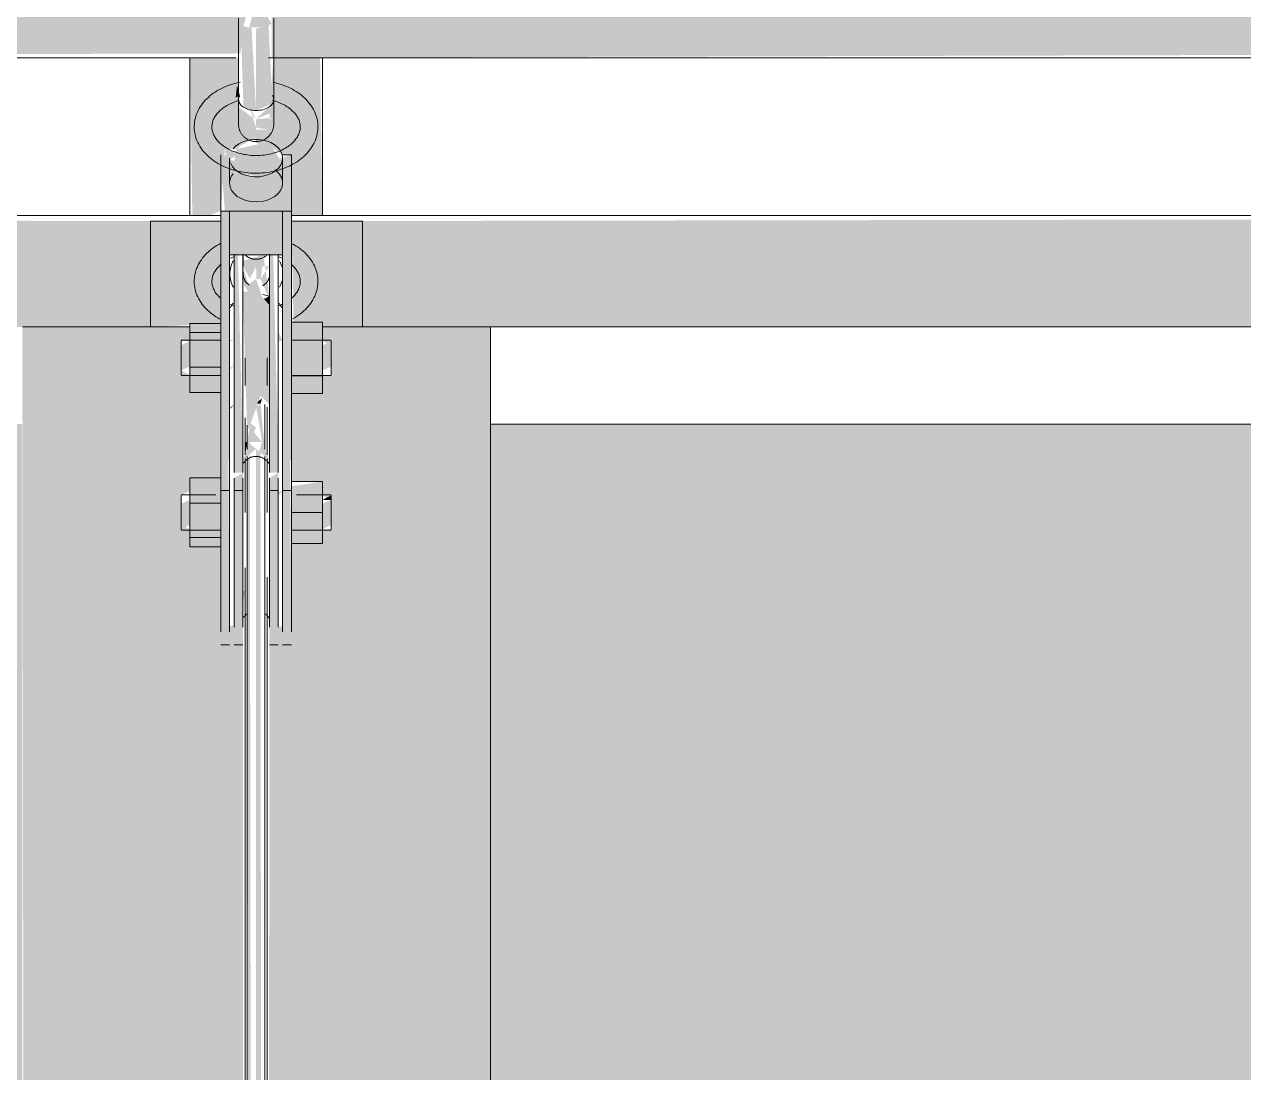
# Model space of a CAD drawing. Header units: inches. Extents: x 21380 to 98133, y -290 to 853.
# Drawn here: x 36580.28 to 36597.53, y 270.82 to 285.66 of the extents above; entities that cross this region are included whole.
import ezdxf

# ---------------------------------------------------------------- set-up
doc = ezdxf.new("R2010")
doc.units = ezdxf.units.IN
doc.header["$MEASUREMENT"] = 0
doc.layers.add('M-HVAC-DUCT', color=70, linetype='Continuous', lineweight=9)
doc.layers.add('Q-SPCQ', color=91, linetype='Continuous', lineweight=9)

# ---------------------------------------------------------------- blocks, each defined once
blk = doc.blocks.new('Basketball_Backstop-Performance_Sports_Systems-3103-Ceiling_Hung - 27_-0_ to 27_-11 7_8_-706978-Building Section - East_West looking South')
at = {"layer": 'Q-SPCQ'}
h = blk.add_hatch(color=256, dxfattribs=at)
h.paths.add_polyline_path([(-24930.788, 286.937), (-24930.607, 286.702), (-24930.487, 286.937), (-24930.737, 286.937)], flags=0)
h.paths.add_polyline_path([(-24956.395, 286.937), (-24956.547, 286.937), (-24956.487, 286.73), (-24956.435, 286.847)], flags=0)
h.paths.add_polyline_path([(-24956.737, 286.937), (-24956.612, 286.711), (-24956.676, 286.937)], flags=0)
h.paths.add_polyline_path([(-24982.435, 286.937), (-24982.737, 286.867), (-24982.612, 286.696), (-24982.458, 286.906)], flags=0)
h.paths.add_polyline_path([(-24982.395, 286.937), (-24982.446, 286.906), (-24982.409, 286.906)], flags=0)
h.paths.add_polyline_path([(-24956.788, 285.644), (-24956.802, 286.485), (-24956.794, 286.937), (-24982.395, 286.906), (-24982.377, 285.187), (-24956.834, 285.247), (-24956.79, 285.645)], flags=0)
h.paths.add_polyline_path([(-24956.395, 285.674), (-24956.612, 286.042), (-24956.708, 285.613), (-24956.487, 285.62), (-24956.433, 285.645)], flags=0)
h.paths.add_polyline_path([(-24956.38, 285.187), (-24930.796, 285.259), (-24930.828, 286.937), (-24956.395, 286.937), (-24956.389, 285.187)], flags=0)
h.paths.add_polyline_path([(-24986.498, 285.187), (-24982.797, 285.247), (-24982.828, 286.937), (-24986.612, 286.937), (-24986.612, 285.187)], flags=0)
h.paths.add_polyline_path([(-24930.395, 286.937), (-24930.435, 286.937), (-24930.435, 286.849)], flags=0)
h.paths.add_polyline_path([(-24930.419, 285.187), (-24926.612, 285.247), (-24926.612, 286.937), (-24930.395, 286.937), (-24930.42, 285.191)], flags=0)
for points in [[(-24956.788, 285.644), (-24956.612, 286.233), (-24956.676, 286.768), (-24956.737, 286.937), (-24956.832, 286.042), (-24956.79, 285.658)], [(-24956.612, 284.439), (-24956.676, 285.605), (-24956.829, 285.644), (-24956.79, 284.486), (-24956.708, 284.452)], [(-24956.612, 284.439), (-24956.38, 284.537), (-24956.435, 285.644), (-24956.612, 285.6)], [(-24956.9, 284.623), (-24956.842, 284.649), (-24956.882, 284.796)], [(-24956.612, 283.147), (-24956.424, 283.183), (-24956.424, 283.536), (-24956.709, 283.51), (-24956.799, 283.536), (-24956.799, 283.183), (-24956.709, 283.156)], [(-24956.987, 280.229), (-24956.987, 283.015), (-24957.112, 283.015), (-24957.112, 280.229)], [(-24956.237, 282.396), (-24956.237, 283.015), (-24956.987, 283.015), (-24956.987, 282.396)], [(-24956.112, 280.229), (-24956.112, 283.015), (-24956.237, 283.015), (-24956.237, 280.229)], [(-24956.799, 279.612), (-24956.869, 282.396), (-24956.924, 282.396), (-24956.924, 279.612)], [(-24956.299, 279.612), (-24956.369, 282.396), (-24956.424, 282.396), (-24956.424, 279.612)], [(-24956.424, 281.687), (-24956.424, 281.808), (-24956.5, 281.773)], [(-24957.112, 281.295), (-24957.112, 281.425), (-24957.549, 281.425), (-24957.549, 281.295)], [(-24956.112, 281.19), (-24955.674, 281.19), (-24955.674, 281.443), (-24956.112, 281.443)], [(-24957.112, 280.807), (-24957.112, 281.295), (-24957.549, 281.295), (-24957.549, 280.807)], [(-24955.674, 280.685), (-24955.674, 281.19), (-24956.112, 281.19), (-24956.112, 280.685), (-24955.792, 280.685)], [(-24957.112, 280.45), (-24957.112, 280.807), (-24957.549, 280.807), (-24957.549, 280.45)], [(-24955.674, 280.432), (-24955.674, 280.685), (-24956.112, 280.685), (-24956.112, 280.432), (-24955.792, 280.432)], [(-24956.987, 279.493), (-24956.987, 280.229), (-24957.112, 280.229), (-24957.112, 279.493)], [(-24956.987, 280.208), (-24956.924, 280.276), (-24956.987, 280.229)], [(-24956.548, 280.288), (-24956.528, 280.366), (-24956.583, 280.32), (-24956.597, 280.288)], [(-24956.237, 279.493), (-24956.112, 279.493), (-24956.112, 280.229), (-24956.237, 280.229), (-24956.237, 279.828)], [(-24956.763, 279.579), (-24956.737, 279.749), (-24956.763, 279.749)], [(-24956.924, 279.314), (-24956.799, 279.314), (-24956.799, 279.612), (-24956.924, 279.612)], [(-24956.424, 279.314), (-24956.299, 279.314), (-24956.299, 279.612), (-24956.424, 279.612)], [(-24956.987, 277.141), (-24957.005, 279.493), (-24957.112, 279.493), (-24957.112, 277.141)], [(-24956.112, 277.141), (-24956.13, 279.493), (-24956.237, 279.493), (-24956.237, 277.141)], [(-24957.549, 278.881), (-24957.112, 278.881), (-24957.112, 279.238), (-24957.549, 279.238), (-24957.549, 279.055)], [(-24956.799, 277.126), (-24956.799, 279.314), (-24956.924, 279.235), (-24956.924, 277.126)], [(-24956.299, 277.126), (-24956.299, 279.314), (-24956.424, 279.235), (-24956.424, 277.126)], [(-24955.674, 278.75), (-24955.674, 279.187), (-24956.112, 279.121), (-24956.112, 278.75), (-24955.792, 278.75)], [(-24955.549, 278.927), (-24955.549, 278.991), (-24955.674, 278.927)], [(-24957.549, 278.393), (-24957.112, 278.393), (-24957.112, 278.881), (-24957.549, 278.881), (-24957.549, 278.662)], [(-24955.674, 278.312), (-24955.674, 278.75), (-24956.112, 278.75), (-24956.112, 278.312), (-24955.792, 278.312)], [(-24957.112, 278.262), (-24957.112, 278.393), (-24957.549, 278.393), (-24957.549, 278.262)]]:
    blk.add_hatch(color=256, dxfattribs=at).paths.add_polyline_path(points, flags=0)
h = blk.add_hatch(color=256, dxfattribs=at)
h.paths.add_polyline_path([(-24956.612, 284.32), (-24956.676, 284.448), (-24956.671, 284.376), (-24956.63, 284.337)], flags=0)
h.paths.add_polyline_path([(-24957.275, 282.955), (-24957.112, 283.015), (-24957.054, 283.895), (-24956.888, 283.895), (-24956.799, 283.961), (-24956.612, 284.052), (-24956.826, 284.153), (-24956.79, 284.285), (-24956.612, 284.2), (-24956.657, 284.337), (-24956.848, 284.48), (-24956.858, 285.187), (-24957.549, 285.187), (-24957.514, 282.955), (-24957.419, 282.955)], flags=0)
h = blk.add_hatch(color=256, dxfattribs=at)
h.paths.add_polyline_path([(-24956.382, 284.337), (-24956.612, 284.316), (-24956.612, 284.2), (-24956.41, 284.32)], flags=0)
h.paths.add_polyline_path([(-24955.944, 282.955), (-24955.674, 282.955), (-24955.706, 285.187), (-24956.368, 285.187), (-24956.434, 284.167), (-24956.612, 284.167), (-24956.612, 283.978), (-24956.376, 283.913), (-24956.237, 283.81), (-24956.112, 283.81), (-24956.112, 282.955), (-24955.949, 282.955)], flags=0)
h = blk.add_hatch(color=256, dxfattribs=at)
h.paths.add_polyline_path([(-24956.612, 284.052), (-24956.612, 284.2), (-24956.856, 284.316), (-24956.826, 284.153)], flags=0)
h.paths.add_polyline_path([(-24956.612, 284.32), (-24956.852, 284.439), (-24956.833, 284.403), (-24956.708, 284.356)], flags=0)
h = blk.add_hatch(color=256, dxfattribs=at)
h.paths.add_polyline_path([(-24956.434, 284.167), (-24956.41, 284.32), (-24956.612, 284.2)], flags=0)
h.paths.add_polyline_path([(-24956.612, 284.32), (-24956.381, 284.411), (-24956.435, 284.485), (-24956.515, 284.41)], flags=0)
h = blk.add_hatch(color=256, dxfattribs=at)
h.paths.add_polyline_path([(-24956.424, 283.536), (-24956.249, 283.697), (-24956.424, 283.996), (-24956.888, 283.895), (-24956.936, 283.633), (-24956.799, 283.536)], flags=0)
h.paths.add_polyline_path([(-24956.444, 283.721), (-24956.612, 283.766), (-24956.424, 283.761)], flags=0)
h = blk.add_hatch(color=256, dxfattribs=at)
h.paths.add_polyline_path([(-24956.444, 283.721), (-24956.391, 283.831), (-24956.612, 283.766)], flags=0)
h.paths.add_polyline_path([(-24957.022, 283.728), (-24956.833, 283.831), (-24957.054, 283.895)], flags=0)
h = blk.add_hatch(color=256, dxfattribs=at)
h.paths.add_polyline_path([(-24956.987, 283.015), (-24956.112, 283.015), (-24956.112, 283.81), (-24956.285, 283.759), (-24956.249, 283.697), (-24956.522, 283.536), (-24956.799, 283.536), (-24956.919, 283.728), (-24956.987, 283.747), (-24957.054, 283.81), (-24957.112, 283.81), (-24957.054, 283.015)], flags=0)
h.paths.add_polyline_path([(-24956.612, 283.147), (-24956.799, 283.213), (-24956.799, 283.536), (-24956.515, 283.51), (-24956.424, 283.51), (-24956.424, 283.183), (-24956.515, 283.156)], flags=0)
h = blk.add_hatch(color=256, dxfattribs=at)
h.paths.add_polyline_path([(-25004.607, 281.375), (-24958.107, 281.375), (-24958.107, 282.875), (-25004.607, 282.955), (-25004.607, 281.497)], flags=0)
h.paths.add_polyline_path([(-24951.405, 281.375), (-24908.607, 281.375), (-24908.607, 282.955), (-24955.107, 282.875), (-24955.107, 281.375), (-24953.294, 281.375)], flags=0)
h.paths.add_polyline_path([(-24956.424, 282.237), (-24956.55, 282.059), (-24956.522, 282.231), (-24956.509, 282.232)], flags=0)
h.paths.add_polyline_path([(-24956.424, 281.808), (-24956.509, 282.396), (-24956.799, 282.312), (-24956.794, 282.236), (-24956.612, 282.226), (-24956.607, 282.055), (-24956.548, 282.052), (-24956.444, 281.814)], flags=0)
h.paths.add_polyline_path([(-24956.701, 281.835), (-24956.68, 281.844), (-24956.799, 282.237), (-24956.794, 281.99), (-24956.704, 281.839)], flags=0)
h.paths.add_polyline_path([(-24956.299, 281.915), (-24956.237, 282.125), (-24956.299, 281.937)], flags=0)
h = blk.add_hatch(color=256, dxfattribs=at)
h.paths.add_polyline_path([(-24958.107, 281.375), (-24957.112, 281.425), (-24957.112, 282.875), (-24958.107, 282.875), (-24958.107, 281.497)], flags=0)
h.paths.add_polyline_path([(-24955.107, 281.375), (-24955.107, 282.875), (-24956.112, 282.875), (-24956.082, 281.443), (-24955.674, 281.375)], flags=0)
h.paths.add_polyline_path([(-24956.298, 281.623), (-24956.237, 281.692), (-24956.299, 281.623)], flags=0)
h = blk.add_hatch(color=256, dxfattribs=at)
h.paths.add_polyline_path([(-24956.612, 282.226), (-24956.799, 282.237), (-24956.701, 282.059)], flags=0)
h.paths.add_polyline_path([(-24956.548, 282.052), (-24956.522, 282.231), (-24956.612, 282.226), (-24956.55, 282.059)], flags=0)
h.paths.add_polyline_path([(-24956.719, 279.931), (-24956.548, 280.4), (-24956.424, 280.276), (-24956.424, 281.687), (-24956.522, 281.798), (-24956.612, 282.055), (-24956.695, 281.998), (-24956.725, 281.875), (-24956.799, 281.875), (-24956.741, 280)], flags=0)
h = blk.add_hatch(color=256, dxfattribs=at)
h.paths.add_polyline_path([(-24956.737, 157.563), (-24956.737, 160.188), (-24959.822, 160.188), (-24959.806, 157.563), (-24957.248, 157.563)], flags=0)
h.paths.add_polyline_path([(-24956.487, 157.563), (-24953.391, 157.563), (-24953.407, 160.188), (-24956.487, 160.188), (-24956.487, 159.431)], flags=0)
h.paths.add_polyline_path([(-24956.799, 208.884), (-24956.737, 209.069), (-24956.799, 209.069)], flags=0)
h.paths.add_polyline_path([(-24959.475, 164.313), (-24956.737, 164.314), (-24956.799, 208.559), (-24956.924, 208.559), (-24956.987, 208.574), (-24957.112, 208.574), (-24957.112, 209.695), (-24957.549, 209.695), (-24957.549, 209.942), (-24957.674, 210.006), (-24957.674, 210.425), (-24957.549, 210.425), (-24957.464, 210.671), (-24957.112, 210.698), (-24957.112, 211.694), (-24956.987, 211.694), (-24956.987, 211.919), (-24957.112, 211.919), (-24957.112, 213.056), (-24956.799, 213.14), (-24956.768, 224.759), (-24958.263, 224.755), (-24959.919, 224.751), (-24959.886, 164.313), (-24959.709, 164.313)], flags=0)
h.paths.add_polyline_path([(-24955.792, 164.313), (-24953.294, 164.314), (-24953.333, 224.797), (-24954.362, 224.75), (-24956.455, 224.75), (-24956.424, 213.056), (-24956.112, 213.056), (-24956.112, 211.919), (-24956.237, 211.919), (-24956.237, 211.694), (-24956.112, 211.641), (-24956.112, 210.621), (-24955.674, 210.621), (-24955.674, 210.425), (-24955.549, 210.36), (-24955.549, 209.942), (-24955.674, 209.942), (-24955.749, 209.746), (-24956.112, 209.746), (-24956.127, 208.574), (-24956.237, 208.574), (-24956.299, 208.559), (-24956.424, 208.559), (-24956.356, 164.313)], flags=0)
h.paths.add_polyline_path([(-24956.987, 210.425), (-24956.924, 210.425), (-24956.987, 210.554)], flags=0)
h.paths.add_polyline_path([(-24956.299, 210.425), (-24956.237, 210.426), (-24956.299, 210.474)], flags=0)
h.paths.add_polyline_path([(-24956.799, 210.933), (-24956.768, 210.944), (-24956.799, 210.944)], flags=0)
h.paths.add_polyline_path([(-24956.17, 213.766), (-24956.391, 213.831), (-24956.202, 213.933)], flags=0)
h.paths.add_polyline_path([(-24956.799, 277.451), (-24956.768, 277.636), (-24956.799, 277.636)], flags=0)
h.paths.add_polyline_path([(-24958.98, 225.187), (-24958.496, 225.239), (-24956.768, 225.25), (-24956.799, 277.126), (-24956.924, 277.141), (-24956.987, 277.141), (-24957.112, 277.141), (-24957.112, 278.262), (-24957.549, 278.262), (-24957.549, 278.509), (-24957.674, 278.573), (-24957.674, 278.991), (-24957.549, 279.055), (-24957.464, 279.238), (-24957.112, 279.238), (-24957.112, 280.45), (-24957.549, 280.45), (-24957.549, 280.696), (-24957.674, 280.761), (-24957.674, 281.179), (-24957.549, 281.179), (-24957.549, 281.375), (-24959.919, 281.375), (-24959.844, 225.245), (-24959.059, 225.195)], flags=0)
h.paths.add_polyline_path([(-24955.124, 225.189), (-24954.95, 225.245), (-24953.294, 225.249), (-24953.294, 281.375), (-24955.674, 281.375), (-24955.674, 281.179), (-24955.549, 281.114), (-24955.549, 280.696), (-24955.674, 280.685), (-24955.754, 280.432), (-24956.112, 280.432), (-24956.112, 279.187), (-24955.674, 279.187), (-24955.674, 278.991), (-24955.549, 278.927), (-24955.549, 278.509), (-24955.674, 278.509), (-24955.749, 278.312), (-24956.112, 278.312), (-24956.112, 277.141), (-24956.237, 277.141), (-24956.299, 277.126), (-24956.424, 277.126), (-24956.455, 225.242), (-24955.222, 225.192)], flags=0)
h.paths.add_polyline_path([(-24957.518, 225.2), (-24957.985, 225.226), (-24957.735, 225.202)], flags=0)
h.paths.add_polyline_path([(-24956.299, 278.991), (-24956.237, 279.055), (-24956.299, 279.041)], flags=0)
h.paths.add_polyline_path([(-24956.799, 279.5), (-24956.763, 279.579), (-24956.799, 279.511)], flags=0)
h = blk.add_hatch(color=256, dxfattribs=at)
h.paths.add_polyline_path([(-24956.299, 281.179), (-24956.237, 281.179), (-24956.299, 281.312)], flags=0)
h.paths.add_polyline_path([(-24956.987, 281.179), (-24956.924, 281.179), (-24956.987, 281.197)], flags=0)
h = blk.add_hatch(color=256, dxfattribs=at)
h.paths.add_polyline_path([(-24956.987, 280.761), (-24956.924, 280.834), (-24956.987, 280.796)], flags=0)
h.paths.add_polyline_path([(-24957.674, 280.761), (-24957.549, 280.816), (-24957.549, 281.179), (-24957.674, 281.114), (-24957.674, 280.807)], flags=0)
h.paths.add_polyline_path([(-24955.674, 280.761), (-24955.549, 280.812), (-24955.549, 281.179), (-24955.674, 281.111), (-24955.674, 280.764)], flags=0)
h = blk.add_hatch(color=256, dxfattribs=at)
h.paths.add_polyline_path([(-24956.612, 210.929), (-24956.487, 210.944), (-24956.55, 279.596), (-24956.612, 279.649), (-24956.612, 213.14)], flags=0)
h.paths.add_polyline_path([(-24956.487, 279.643), (-24956.549, 280.288), (-24956.612, 280.254), (-24956.524, 279.735), (-24956.487, 279.643)], flags=0)
h = blk.add_hatch(color=256, dxfattribs=at)
h.paths.add_polyline_path([(-24956.694, 279.749), (-24956.53, 279.749), (-24956.64, 279.882), (-24956.676, 279.793)], flags=0)
h.paths.add_polyline_path([(-24956.799, 279.489), (-24956.612, 279.649), (-24956.703, 279.726), (-24956.749, 279.612)], flags=0)
h.paths.add_polyline_path([(-24956.424, 279.489), (-24956.53, 279.749), (-24956.568, 279.612), (-24956.455, 279.515)], flags=0)
h = blk.add_hatch(color=256, dxfattribs=at)
h.paths.add_polyline_path([(-24956.612, 210.929), (-24956.7, 279.574), (-24956.737, 279.489), (-24956.644, 210.933), (-24956.612, 210.929)], flags=0)
h.paths.add_polyline_path([(-24956.737, 279.643), (-24956.612, 279.951), (-24956.694, 280.013), (-24956.737, 279.749)], flags=0)
h = blk.add_hatch(color=256, dxfattribs=at)
h.paths.add_polyline_path([(-24957.674, 278.509), (-24957.549, 278.576), (-24957.549, 278.927), (-24957.674, 278.875), (-24957.674, 278.533)], flags=0)
h.paths.add_polyline_path([(-24955.674, 278.509), (-24955.549, 278.573), (-24955.549, 278.927), (-24955.674, 278.871), (-24955.674, 278.532)], flags=0)
h = blk.add_hatch(color=256, dxfattribs=at)
h.paths.add_polyline_path([(-24956.487, 278.68), (-24956.461, 278.75), (-24956.487, 278.681)], flags=0)
h.paths.add_polyline_path([(-24956.476, 278.694), (-24956.476, 278.75), (-24956.476, 278.711)], flags=0)
for p, q in [((-24956.862, 285.749), (-24956.862, 284.604)), ((-24956.362, 284.588), (-24956.362, 285.749)), ((-24982.484, 285.187), (-24956.899, 285.187)), ((-24957.549, 285.187), (-24957.549, 282.955)), ((-24956.862, 285.187), (-24956.862, 284.789)), ((-24956.434, 285.187), (-24930.742, 285.187)), ((-24956.362, 284.595), (-24956.362, 285.187)), ((-24955.674, 282.955), (-24955.674, 285.187)), ((-24957.112, 283.015), (-24957.112, 283.81)), ((-24956.987, 283.766), (-24956.987, 283.412)), ((-24956.112, 283.81), (-24956.237, 283.81)), ((-24956.237, 283.412), (-24956.237, 283.766)), ((-24956.112, 283.015), (-24956.112, 283.81)), ((-24957.112, 280.229), (-24957.112, 283.015)), ((-24957.112, 283.015), (-24956.987, 283.015)), ((-24956.987, 283.015), (-24956.987, 280.229)), ((-24956.987, 283.015), (-24956.237, 283.015)), ((-24956.237, 280.229), (-24956.237, 283.015)), ((-24956.237, 283.015), (-24956.112, 283.015)), ((-24956.112, 283.015), (-24956.112, 280.229)), ((-25004.607, 282.955), (-24957.112, 282.955)), ((-24958.107, 282.875), (-24958.107, 281.375)), ((-24957.112, 282.875), (-24958.107, 282.875)), ((-24956.112, 282.955), (-24908.607, 282.955)), ((-24955.107, 282.875), (-24956.112, 282.875)), ((-24955.107, 281.375), (-24955.107, 282.875)), ((-24956.237, 282.396), (-24956.987, 282.396)), ((-24956.924, 279.612), (-24956.924, 282.408)), ((-24956.799, 282.408), (-24956.799, 279.612)), ((-24956.424, 279.612), (-24956.424, 282.408)), ((-24956.299, 282.408), (-24956.299, 279.612)), ((-24957.549, 281.295), (-24957.549, 281.425)), ((-24957.549, 281.425), (-24957.112, 281.425)), ((-24956.112, 281.443), (-24955.674, 281.443)), ((-24955.674, 281.443), (-24955.674, 281.19)), ((-24959.919, 281.375), (-24957.553, 281.375)), ((-24957.549, 280.807), (-24957.549, 281.295)), ((-24957.549, 281.295), (-24957.112, 281.295)), ((-24955.671, 281.375), (-24953.294, 281.375)), ((-24908.607, 281.375), (-24953.294, 281.375)), ((-24953.294, 224.989), (-24953.294, 281.375)), ((-24957.112, 281.187), (-24957.674, 281.187)), ((-24957.674, 280.761), (-24957.674, 281.179)), ((-24956.112, 281.19), (-24955.674, 281.19)), ((-24955.549, 281.187), (-24956.112, 281.187)), ((-24955.674, 281.19), (-24955.674, 280.685)), ((-24955.549, 281.179), (-24955.549, 280.761)), ((-24956.768, 280.937), (-24956.768, 280.545)), ((-24956.455, 280.545), (-24956.455, 280.937)), ((-24957.674, 280.696), (-24957.674, 280.761)), ((-24957.549, 280.45), (-24957.549, 280.807)), ((-24957.549, 280.807), (-24957.112, 280.807)), ((-24955.549, 280.761), (-24955.549, 280.696)), ((-24957.674, 280.687), (-24957.112, 280.687)), ((-24956.112, 280.687), (-24955.549, 280.687)), ((-24956.112, 280.685), (-24955.674, 280.685)), ((-24955.674, 280.685), (-24955.674, 280.432)), ((-24957.549, 280.45), (-24957.112, 280.45)), ((-24955.674, 280.432), (-24956.112, 280.432)), ((-24957.112, 279.482), (-24957.112, 280.229)), ((-24956.987, 280.229), (-24956.987, 279.482)), ((-24956.487, 279.643), (-24956.487, 280.276)), ((-24956.455, 279.566), (-24956.455, 280.241)), ((-24956.237, 279.482), (-24956.237, 280.229)), ((-24956.112, 280.229), (-24956.112, 279.482)), ((-24956.768, 280.087), (-24956.768, 279.566)), ((-24956.737, 279.987), (-24956.737, 279.643)), ((-24956.924, 279.314), (-24956.924, 279.612)), ((-24956.799, 279.612), (-24956.799, 279.314)), ((-24956.768, 279.515), (-24956.768, 278.75)), ((-24956.737, 279.542), (-24956.737, 210.698)), ((-24956.487, 210.698), (-24956.487, 279.542)), ((-24956.455, 278.75), (-24956.455, 279.515)), ((-24956.424, 279.314), (-24956.424, 279.612)), ((-24956.299, 279.612), (-24956.299, 279.314)), ((-24957.112, 277.058), (-24957.112, 279.495)), ((-24956.987, 279.495), (-24956.987, 277.058)), ((-24956.237, 277.058), (-24956.237, 279.495)), ((-24956.112, 279.495), (-24956.112, 277.058)), ((-24957.549, 278.881), (-24957.549, 279.238)), ((-24957.549, 279.238), (-24957.112, 279.238)), ((-24956.924, 277.126), (-24956.924, 279.235)), ((-24956.799, 279.235), (-24956.799, 277.126)), ((-24956.424, 277.126), (-24956.424, 279.235)), ((-24956.299, 279.235), (-24956.299, 277.126)), ((-24956.112, 279.187), (-24955.674, 279.187)), ((-24955.674, 279.187), (-24955.674, 278.75)), ((-24957.182, 279), (-24957.674, 279)), ((-24957.674, 278.927), (-24957.674, 278.991)), ((-24957.112, 279.062), (-24956.987, 279.062)), ((-24956.924, 279.062), (-24956.799, 279.062)), ((-24956.424, 279.062), (-24956.299, 279.062)), ((-24956.237, 279.062), (-24956.112, 279.062)), ((-24955.549, 279), (-24956.041, 279)), ((-24955.549, 278.991), (-24955.549, 278.927)), ((-24957.674, 278.509), (-24957.674, 278.927)), ((-24957.549, 278.393), (-24957.549, 278.881)), ((-24957.549, 278.881), (-24957.112, 278.881)), ((-24955.549, 278.927), (-24955.549, 278.509)), ((-24955.674, 278.75), (-24956.112, 278.75)), ((-24955.674, 278.75), (-24955.674, 278.312)), ((-24957.674, 278.5), (-24957.112, 278.5)), ((-24956.112, 278.5), (-24955.549, 278.5)), ((-24957.549, 278.262), (-24957.549, 278.393)), ((-24957.112, 278.393), (-24957.549, 278.393)), ((-24956.112, 278.312), (-24955.674, 278.312)), ((-24957.549, 278.262), (-24957.112, 278.262)), ((-24956.768, 277.965), (-24956.768, 211.459)), ((-24956.455, 210.936), (-24956.455, 277.835)), ((-24957.112, 276.875), (-24956.987, 276.875)), ((-24956.924, 276.875), (-24956.799, 276.875)), ((-24956.424, 276.875), (-24956.299, 276.875)), ((-24956.237, 276.875), (-24956.112, 276.875))]:
    blk.add_line(p, q, dxfattribs=at)
at = {"layer": 'Q-SPCQ', "flags": 128}
for points in [[(-24956.835, 284.842), (-24956.867, 284.835), (-24956.899, 284.827), (-24956.931, 284.819), (-24956.962, 284.809), (-24956.993, 284.799), (-24957.023, 284.787), (-24957.053, 284.775), (-24957.082, 284.762), (-24957.11, 284.748), (-24957.138, 284.733), (-24957.165, 284.717), (-24957.191, 284.701), (-24957.217, 284.683), (-24957.241, 284.665), (-24957.265, 284.646), (-24957.287, 284.626), (-24957.309, 284.606), (-24957.33, 284.584), (-24957.35, 284.562), (-24957.368, 284.539), (-24957.385, 284.516), (-24957.402, 284.492), (-24957.416, 284.467), (-24957.43, 284.442), (-24957.442, 284.416), (-24957.453, 284.389), (-24957.462, 284.362), (-24957.47, 284.335), (-24957.477, 284.307), (-24957.482, 284.279), (-24957.485, 284.251), (-24957.486, 284.223), (-24957.487, 284.208)], [(-24955.737, 284.208), (-24955.737, 284.236), (-24955.74, 284.264), (-24955.744, 284.292), (-24955.749, 284.32), (-24955.756, 284.348), (-24955.765, 284.375), (-24955.775, 284.402), (-24955.787, 284.428), (-24955.799, 284.453), (-24955.814, 284.479), (-24955.829, 284.503), (-24955.846, 284.527), (-24955.864, 284.55), (-24955.883, 284.573), (-24955.903, 284.594), (-24955.924, 284.615), (-24955.946, 284.635), (-24955.969, 284.655), (-24955.993, 284.674), (-24956.018, 284.691), (-24956.044, 284.708), (-24956.071, 284.725), (-24956.098, 284.74), (-24956.126, 284.754), (-24956.155, 284.768), (-24956.184, 284.781), (-24956.214, 284.793), (-24956.244, 284.803), (-24956.275, 284.814), (-24956.307, 284.823), (-24956.339, 284.831), (-24956.371, 284.838)], [(-24957.237, 284.208), (-24957.236, 284.222), (-24957.235, 284.236), (-24957.233, 284.25), (-24957.23, 284.265), (-24957.227, 284.279), (-24957.222, 284.293), (-24957.217, 284.307), (-24957.21, 284.322), (-24957.203, 284.336), (-24957.195, 284.35), (-24957.186, 284.364), (-24957.176, 284.379), (-24957.165, 284.393), (-24957.154, 284.407), (-24957.141, 284.42), (-24957.127, 284.434), (-24957.113, 284.447), (-24957.097, 284.46), (-24957.081, 284.473), (-24957.063, 284.485), (-24957.045, 284.497), (-24957.026, 284.509), (-24957.007, 284.52), (-24956.986, 284.53), (-24956.965, 284.54), (-24956.943, 284.55), (-24956.921, 284.559), (-24956.898, 284.567), (-24956.874, 284.575), (-24956.85, 284.582)], [(-24956.862, 284.595), (-24956.862, 284.566), (-24956.862, 284.537), (-24956.862, 284.51), (-24956.862, 284.483), (-24956.862, 284.458), (-24956.862, 284.434), (-24956.862, 284.412), (-24956.862, 284.391), (-24956.862, 284.371), (-24956.862, 284.353), (-24956.862, 284.336), (-24956.862, 284.32), (-24956.862, 284.306), (-24956.862, 284.294), (-24956.862, 284.283), (-24956.862, 284.273), (-24956.862, 284.266), (-24956.862, 284.259), (-24956.862, 284.255), (-24956.862, 284.252), (-24956.862, 284.25)], [(-24956.862, 284.25), (-24956.862, 284.251), (-24956.862, 284.253), (-24956.862, 284.257), (-24956.862, 284.263), (-24956.862, 284.27), (-24956.862, 284.279), (-24956.862, 284.289), (-24956.862, 284.301), (-24956.862, 284.314), (-24956.862, 284.329), (-24956.862, 284.345), (-24956.862, 284.363), (-24956.862, 284.382), (-24956.862, 284.403), (-24956.862, 284.425), (-24956.862, 284.448), (-24956.862, 284.472), (-24956.862, 284.498), (-24956.862, 284.525), (-24956.862, 284.553), (-24956.862, 284.583), (-24956.862, 284.595)], [(-24956.386, 284.585), (-24956.362, 284.578), (-24956.338, 284.571), (-24956.315, 284.563), (-24956.292, 284.555), (-24956.27, 284.545), (-24956.248, 284.536), (-24956.227, 284.525), (-24956.207, 284.515), (-24956.188, 284.503), (-24956.17, 284.492), (-24956.152, 284.48), (-24956.135, 284.467), (-24956.119, 284.454), (-24956.104, 284.441), (-24956.09, 284.428), (-24956.077, 284.414), (-24956.064, 284.4), (-24956.053, 284.386), (-24956.042, 284.372), (-24956.033, 284.358), (-24956.024, 284.344), (-24956.017, 284.329), (-24956.01, 284.315), (-24956.004, 284.301), (-24955.999, 284.286), (-24955.995, 284.272), (-24955.992, 284.258), (-24955.989, 284.244), (-24955.988, 284.23), (-24955.987, 284.216), (-24955.987, 284.208)], [(-24956.362, 284.595), (-24956.362, 284.566), (-24956.362, 284.537), (-24956.362, 284.51), (-24956.362, 284.483), (-24956.362, 284.458), (-24956.362, 284.434), (-24956.362, 284.412), (-24956.362, 284.391), (-24956.362, 284.371), (-24956.362, 284.353), (-24956.362, 284.336), (-24956.362, 284.32), (-24956.362, 284.306), (-24956.362, 284.294), (-24956.362, 284.283), (-24956.362, 284.273), (-24956.362, 284.266), (-24956.362, 284.259), (-24956.362, 284.255), (-24956.362, 284.252), (-24956.362, 284.25)], [(-24956.362, 284.25), (-24956.362, 284.251), (-24956.362, 284.253), (-24956.362, 284.257), (-24956.362, 284.263), (-24956.362, 284.27), (-24956.362, 284.279), (-24956.362, 284.289), (-24956.362, 284.301), (-24956.362, 284.314), (-24956.362, 284.329), (-24956.362, 284.345), (-24956.362, 284.363), (-24956.362, 284.382), (-24956.362, 284.403), (-24956.362, 284.425), (-24956.362, 284.448), (-24956.362, 284.472), (-24956.362, 284.498), (-24956.362, 284.525), (-24956.362, 284.553), (-24956.362, 284.583), (-24956.362, 284.595)], [(-24957.487, 284.208), (-24957.486, 284.18), (-24957.483, 284.151), (-24957.479, 284.123), (-24957.474, 284.096), (-24957.467, 284.068), (-24957.458, 284.041), (-24957.448, 284.014), (-24957.437, 283.988), (-24957.424, 283.962), (-24957.41, 283.937), (-24957.394, 283.913), (-24957.378, 283.889), (-24957.36, 283.866), (-24957.341, 283.843), (-24957.32, 283.822), (-24957.299, 283.801), (-24957.277, 283.78), (-24957.254, 283.761), (-24957.23, 283.742), (-24957.205, 283.724), (-24957.179, 283.707), (-24957.153, 283.691), (-24957.125, 283.676), (-24957.097, 283.661), (-24957.069, 283.648), (-24957.039, 283.635), (-24957.009, 283.623), (-24956.979, 283.612), (-24956.948, 283.602), (-24956.917, 283.593), (-24956.885, 283.585), (-24956.853, 283.578), (-24956.82, 283.571), (-24956.787, 283.566), (-24956.754, 283.561), (-24956.721, 283.558), (-24956.688, 283.555), (-24956.654, 283.553), (-24956.621, 283.553), (-24956.587, 283.553), (-24956.554, 283.554), (-24956.52, 283.556), (-24956.487, 283.559), (-24956.454, 283.563), (-24956.421, 283.568), (-24956.388, 283.574), (-24956.356, 283.581), (-24956.324, 283.588), (-24956.292, 283.597), (-24956.261, 283.607), (-24956.23, 283.617), (-24956.2, 283.629), (-24956.171, 283.641), (-24956.141, 283.654), (-24956.113, 283.668), (-24956.085, 283.683), (-24956.058, 283.699), (-24956.032, 283.715), (-24956.007, 283.732), (-24955.982, 283.751), (-24955.959, 283.77), (-24955.936, 283.79), (-24955.914, 283.81), (-24955.893, 283.831), (-24955.874, 283.853), (-24955.855, 283.876), (-24955.838, 283.9), (-24955.822, 283.924), (-24955.807, 283.949), (-24955.793, 283.974), (-24955.781, 284), (-24955.77, 284.026), (-24955.761, 284.053), (-24955.753, 284.081), (-24955.747, 284.108), (-24955.742, 284.136), (-24955.739, 284.164), (-24955.737, 284.193), (-24955.737, 284.208)], [(-24955.987, 284.208), (-24955.987, 284.194), (-24955.988, 284.18), (-24955.99, 284.165), (-24955.993, 284.151), (-24955.997, 284.137), (-24956.001, 284.123), (-24956.007, 284.108), (-24956.013, 284.094), (-24956.02, 284.08), (-24956.028, 284.065), (-24956.037, 284.051), (-24956.047, 284.037), (-24956.058, 284.023), (-24956.07, 284.009), (-24956.082, 283.995), (-24956.096, 283.982), (-24956.111, 283.969), (-24956.126, 283.955), (-24956.143, 283.943), (-24956.16, 283.93), (-24956.178, 283.919), (-24956.197, 283.907), (-24956.217, 283.896), (-24956.237, 283.885), (-24956.258, 283.875), (-24956.28, 283.866), (-24956.302, 283.857), (-24956.325, 283.849), (-24956.349, 283.841), (-24956.373, 283.834), (-24956.398, 283.828), (-24956.423, 283.822), (-24956.448, 283.817), (-24956.473, 283.813), (-24956.499, 283.809), (-24956.525, 283.807), (-24956.552, 283.804), (-24956.578, 283.803), (-24956.605, 283.803), (-24956.631, 283.803), (-24956.657, 283.804), (-24956.684, 283.805), (-24956.71, 283.808), (-24956.736, 283.811), (-24956.762, 283.815), (-24956.787, 283.819), (-24956.812, 283.825), (-24956.837, 283.831), (-24956.861, 283.837), (-24956.885, 283.845), (-24956.909, 283.853), (-24956.931, 283.861), (-24956.954, 283.87), (-24956.975, 283.88), (-24956.996, 283.89), (-24957.016, 283.901), (-24957.035, 283.912), (-24957.054, 283.924), (-24957.071, 283.936), (-24957.088, 283.949), (-24957.104, 283.961), (-24957.119, 283.975), (-24957.134, 283.988), (-24957.147, 284.002), (-24957.159, 284.015), (-24957.17, 284.029), (-24957.181, 284.044), (-24957.19, 284.058), (-24957.199, 284.072), (-24957.207, 284.086), (-24957.213, 284.101), (-24957.219, 284.115), (-24957.224, 284.129), (-24957.228, 284.144), (-24957.232, 284.158), (-24957.234, 284.172), (-24957.236, 284.186), (-24957.237, 284.2), (-24957.237, 284.208)], [(-24956.612, 284), (-24956.622, 284), (-24956.632, 284.001), (-24956.642, 284.002), (-24956.651, 284.003), (-24956.661, 284.005), (-24956.671, 284.007), (-24956.681, 284.01), (-24956.69, 284.013), (-24956.7, 284.016), (-24956.709, 284.02), (-24956.718, 284.024), (-24956.727, 284.028), (-24956.736, 284.033), (-24956.744, 284.038), (-24956.753, 284.044), (-24956.761, 284.049), (-24956.769, 284.056), (-24956.777, 284.062), (-24956.784, 284.069), (-24956.791, 284.076), (-24956.798, 284.083), (-24956.804, 284.091), (-24956.811, 284.099), (-24956.816, 284.107), (-24956.822, 284.115), (-24956.827, 284.123), (-24956.832, 284.132), (-24956.837, 284.141), (-24956.841, 284.15), (-24956.845, 284.159), (-24956.848, 284.169), (-24956.851, 284.178), (-24956.854, 284.188), (-24956.856, 284.198), (-24956.858, 284.208), (-24956.86, 284.217), (-24956.861, 284.227), (-24956.861, 284.237), (-24956.862, 284.247), (-24956.862, 284.25)], [(-24956.362, 284.25), (-24956.362, 284.24), (-24956.362, 284.23), (-24956.363, 284.22), (-24956.365, 284.21), (-24956.367, 284.2), (-24956.369, 284.191), (-24956.371, 284.181), (-24956.374, 284.171), (-24956.378, 284.162), (-24956.381, 284.153), (-24956.385, 284.144), (-24956.39, 284.135), (-24956.395, 284.126), (-24956.4, 284.117), (-24956.405, 284.109), (-24956.411, 284.101), (-24956.417, 284.093), (-24956.424, 284.085), (-24956.43, 284.078), (-24956.437, 284.071), (-24956.445, 284.064), (-24956.452, 284.057), (-24956.46, 284.051), (-24956.468, 284.045), (-24956.477, 284.04), (-24956.485, 284.034), (-24956.494, 284.03), (-24956.503, 284.025), (-24956.512, 284.021), (-24956.521, 284.017), (-24956.53, 284.014), (-24956.54, 284.01), (-24956.55, 284.008), (-24956.559, 284.006), (-24956.569, 284.004), (-24956.579, 284.002), (-24956.589, 284.001), (-24956.599, 284), (-24956.609, 284), (-24956.612, 284)], [(-24957.11, 282.56), (-24957.138, 282.545), (-24957.165, 282.53), (-24957.191, 282.513), (-24957.217, 282.496), (-24957.241, 282.478), (-24957.265, 282.459), (-24957.287, 282.439), (-24957.309, 282.418), (-24957.33, 282.397), (-24957.35, 282.375), (-24957.368, 282.352), (-24957.385, 282.328), (-24957.402, 282.304), (-24957.416, 282.28), (-24957.43, 282.254), (-24957.442, 282.228), (-24957.453, 282.202), (-24957.462, 282.175), (-24957.47, 282.148), (-24957.477, 282.12), (-24957.482, 282.092), (-24957.485, 282.064), (-24957.486, 282.036), (-24957.487, 282.02)], [(-24955.737, 282.02), (-24955.737, 282.049), (-24955.74, 282.077), (-24955.744, 282.105), (-24955.749, 282.133), (-24955.756, 282.16), (-24955.765, 282.187), (-24955.775, 282.214), (-24955.787, 282.24), (-24955.799, 282.266), (-24955.814, 282.291), (-24955.829, 282.316), (-24955.846, 282.339), (-24955.864, 282.363), (-24955.883, 282.385), (-24955.903, 282.407), (-24955.924, 282.428), (-24955.946, 282.448), (-24955.969, 282.467), (-24955.993, 282.486), (-24956.018, 282.504), (-24956.044, 282.521), (-24956.071, 282.537), (-24956.098, 282.552)], [(-24956.986, 282.343), (-24956.965, 282.353), (-24956.943, 282.362), (-24956.921, 282.371)], [(-24956.794, 282.236), (-24956.794, 282.25), (-24956.794, 282.265), (-24956.794, 282.28), (-24956.794, 282.296), (-24956.794, 282.312), (-24956.794, 282.329), (-24956.794, 282.347), (-24956.794, 282.365), (-24956.794, 282.384), (-24956.794, 282.403)], [(-24956.794, 282.389), (-24956.794, 282.37), (-24956.794, 282.352), (-24956.794, 282.334), (-24956.794, 282.317), (-24956.794, 282.3), (-24956.794, 282.284), (-24956.794, 282.269), (-24956.794, 282.254), (-24956.794, 282.24)], [(-24956.766, 282.396), (-24956.76, 282.39), (-24956.753, 282.384), (-24956.747, 282.379), (-24956.739, 282.374), (-24956.732, 282.369), (-24956.725, 282.364), (-24956.717, 282.36), (-24956.709, 282.356), (-24956.701, 282.352), (-24956.693, 282.348), (-24956.685, 282.345), (-24956.677, 282.342), (-24956.668, 282.34), (-24956.66, 282.338), (-24956.651, 282.336), (-24956.642, 282.335), (-24956.634, 282.334), (-24956.625, 282.333), (-24956.616, 282.333), (-24956.607, 282.333), (-24956.598, 282.333), (-24956.59, 282.334), (-24956.581, 282.335), (-24956.572, 282.336), (-24956.564, 282.338), (-24956.555, 282.34), (-24956.547, 282.343), (-24956.538, 282.345), (-24956.53, 282.348), (-24956.522, 282.352), (-24956.514, 282.356), (-24956.506, 282.36), (-24956.498, 282.364), (-24956.491, 282.369), (-24956.484, 282.374), (-24956.477, 282.379), (-24956.47, 282.384), (-24956.463, 282.39), (-24956.457, 282.396)], [(-24956.292, 282.367), (-24956.27, 282.358), (-24956.248, 282.348)], [(-24957.237, 282.02), (-24957.236, 282.035), (-24957.235, 282.049), (-24957.233, 282.063), (-24957.23, 282.077), (-24957.227, 282.091), (-24957.222, 282.106), (-24957.217, 282.12), (-24957.21, 282.134), (-24957.203, 282.148), (-24957.195, 282.163), (-24957.186, 282.177), (-24957.176, 282.191), (-24957.165, 282.205), (-24957.154, 282.219), (-24957.141, 282.233), (-24957.127, 282.246), (-24957.113, 282.26)], [(-24956.794, 282.149), (-24956.794, 282.143), (-24956.794, 282.137), (-24956.794, 282.133), (-24956.794, 282.13), (-24956.794, 282.127), (-24956.794, 282.126), (-24956.794, 282.125)], [(-24956.794, 282.125), (-24956.794, 282.125), (-24956.794, 282.127), (-24956.794, 282.129), (-24956.794, 282.132), (-24956.794, 282.136), (-24956.794, 282.141), (-24956.794, 282.147)], [(-24956.706, 281.966), (-24956.712, 281.97), (-24956.719, 281.975), (-24956.724, 281.979), (-24956.73, 281.984), (-24956.736, 281.989), (-24956.741, 281.994), (-24956.746, 282), (-24956.751, 282.006), (-24956.756, 282.011), (-24956.76, 282.017), (-24956.764, 282.024), (-24956.768, 282.03), (-24956.772, 282.037), (-24956.775, 282.043), (-24956.778, 282.05), (-24956.781, 282.057), (-24956.784, 282.064), (-24956.786, 282.071), (-24956.788, 282.078), (-24956.79, 282.086), (-24956.791, 282.093), (-24956.792, 282.101), (-24956.793, 282.108), (-24956.794, 282.115), (-24956.794, 282.123), (-24956.794, 282.125)], [(-24956.104, 282.254), (-24956.09, 282.24), (-24956.077, 282.227), (-24956.064, 282.213), (-24956.053, 282.199), (-24956.042, 282.185), (-24956.033, 282.17), (-24956.024, 282.156), (-24956.017, 282.142), (-24956.01, 282.128), (-24956.004, 282.113), (-24955.999, 282.099), (-24955.995, 282.085), (-24955.992, 282.071), (-24955.989, 282.056), (-24955.988, 282.042), (-24955.987, 282.028), (-24955.987, 282.02)], [(-24957.487, 282.02), (-24957.486, 281.992), (-24957.483, 281.964), (-24957.479, 281.936), (-24957.474, 281.908), (-24957.467, 281.881), (-24957.458, 281.853), (-24957.448, 281.827), (-24957.437, 281.8), (-24957.424, 281.775), (-24957.41, 281.75), (-24957.394, 281.725), (-24957.378, 281.701), (-24957.36, 281.678), (-24957.341, 281.656), (-24957.32, 281.634), (-24957.299, 281.613), (-24957.277, 281.593), (-24957.254, 281.573), (-24957.23, 281.555), (-24957.205, 281.537), (-24957.179, 281.52), (-24957.153, 281.504), (-24957.125, 281.488)], [(-24957.119, 281.787), (-24957.134, 281.8), (-24957.147, 281.814), (-24957.159, 281.828), (-24957.17, 281.842), (-24957.181, 281.856), (-24957.19, 281.87), (-24957.199, 281.885), (-24957.207, 281.899), (-24957.213, 281.913), (-24957.219, 281.927), (-24957.224, 281.942), (-24957.228, 281.956), (-24957.232, 281.97), (-24957.234, 281.984), (-24957.236, 281.999), (-24957.237, 282.013), (-24957.237, 282.02)], [(-24956.426, 282.073), (-24956.429, 282.066), (-24956.431, 282.059), (-24956.434, 282.052), (-24956.437, 282.045), (-24956.44, 282.038), (-24956.444, 282.032), (-24956.448, 282.025), (-24956.452, 282.019), (-24956.456, 282.013), (-24956.461, 282.007), (-24956.466, 282.001), (-24956.471, 281.996), (-24956.476, 281.99), (-24956.481, 281.985), (-24956.487, 281.98), (-24956.493, 281.976), (-24956.499, 281.971), (-24956.505, 281.967), (-24956.512, 281.963), (-24956.518, 281.96)], [(-24956.113, 281.48), (-24956.085, 281.495), (-24956.058, 281.511), (-24956.032, 281.528), (-24956.007, 281.545), (-24955.982, 281.563), (-24955.959, 281.582), (-24955.936, 281.602), (-24955.914, 281.623), (-24955.893, 281.644), (-24955.874, 281.666), (-24955.855, 281.689), (-24955.838, 281.712), (-24955.822, 281.736), (-24955.807, 281.761), (-24955.793, 281.787), (-24955.781, 281.813), (-24955.77, 281.839), (-24955.761, 281.866), (-24955.753, 281.893), (-24955.747, 281.921), (-24955.742, 281.949), (-24955.739, 281.977), (-24955.737, 282.005), (-24955.737, 282.02)], [(-24955.987, 282.02), (-24955.987, 282.006), (-24955.988, 281.992), (-24955.99, 281.978), (-24955.993, 281.964), (-24955.997, 281.949), (-24956.001, 281.935), (-24956.007, 281.921), (-24956.013, 281.907), (-24956.02, 281.892), (-24956.028, 281.878), (-24956.037, 281.864), (-24956.047, 281.85), (-24956.058, 281.836), (-24956.07, 281.822), (-24956.082, 281.808), (-24956.096, 281.794), (-24956.111, 281.781)], [(-24956.931, 281.674), (-24956.954, 281.683), (-24956.975, 281.692)], [(-24956.237, 281.698), (-24956.258, 281.688), (-24956.28, 281.678), (-24956.302, 281.67)], [(-24956.424, 279.437), (-24956.429, 279.445), (-24956.434, 279.452), (-24956.439, 279.459), (-24956.445, 279.466), (-24956.451, 279.472), (-24956.457, 279.479), (-24956.463, 279.485), (-24956.47, 279.491), (-24956.477, 279.496), (-24956.484, 279.501), (-24956.491, 279.506), (-24956.499, 279.511), (-24956.506, 279.515), (-24956.514, 279.519), (-24956.522, 279.523), (-24956.53, 279.527), (-24956.538, 279.53), (-24956.547, 279.533), (-24956.555, 279.535), (-24956.564, 279.537), (-24956.572, 279.539), (-24956.581, 279.54), (-24956.59, 279.541), (-24956.599, 279.542), (-24956.607, 279.542), (-24956.616, 279.542), (-24956.625, 279.542), (-24956.634, 279.541), (-24956.642, 279.54), (-24956.651, 279.539), (-24956.66, 279.537), (-24956.668, 279.535), (-24956.677, 279.532), (-24956.685, 279.53), (-24956.693, 279.527), (-24956.701, 279.523), (-24956.709, 279.519), (-24956.717, 279.515), (-24956.725, 279.511), (-24956.732, 279.506), (-24956.74, 279.501), (-24956.747, 279.496), (-24956.753, 279.491), (-24956.76, 279.485), (-24956.766, 279.479), (-24956.773, 279.472), (-24956.778, 279.466), (-24956.784, 279.459), (-24956.789, 279.452), (-24956.794, 279.445), (-24956.799, 279.437)], [(-24956.74, 277.314), (-24956.747, 277.309), (-24956.753, 277.303), (-24956.76, 277.297), (-24956.766, 277.291), (-24956.773, 277.285), (-24956.778, 277.278), (-24956.784, 277.272), (-24956.789, 277.265), (-24956.794, 277.257), (-24956.799, 277.25)], [(-24956.424, 277.25), (-24956.429, 277.257), (-24956.434, 277.265), (-24956.439, 277.272), (-24956.445, 277.278), (-24956.451, 277.285), (-24956.457, 277.291), (-24956.463, 277.297), (-24956.47, 277.303), (-24956.477, 277.309), (-24956.484, 277.314)]]:
    blk.add_lwpolyline(points, dxfattribs=at)
at = {"layer": 'Q-SPCQ'}
for start, end in [(150, 180), (15, 30), (180, 210), (330, 345)]:
    blk.add_arc((-24956.607, 282.125), 0.375, start, end, dxfattribs=at)
for centre, start_param, end_param in [((-24956.612, 283.766), 0, 2.617994), ((-24956.612, 283.766), 3.403392, 6.283185), ((-24956.612, 283.412), 2.617994, 3.141593), ((-24956.612, 283.412), 0, 0.785398), ((-24956.612, 283.412), 3.141593, 6.283185), ((-24956.612, 281.578), 1.047198, 1.308997), ((-24956.612, 281.578), 2.617994, 2.879793), ((-24956.612, 281.578), 0.261799, 0.523599)]:
    blk.add_ellipse(centre, major_axis=(0.375, 0), ratio=0.707107, start_param=start_param, end_param=end_param, dxfattribs=at)
for points in [[(-24956.858, 284.568), (-24956.863, 284.586), (-24956.863, 284.605), (-24956.858, 284.623)], [(-24956.365, 284.623), (-24956.36, 284.605), (-24956.361, 284.586), (-24956.365, 284.568)]]:
    blk.add_open_spline(points, degree=3, dxfattribs=at)
for points, knots in [([(-24956.612, 284.439), (-24956.645, 284.439), (-24956.711, 284.448), (-24956.781, 284.477), (-24956.822, 284.509), (-24956.845, 284.537), (-24956.859, 284.566), (-24956.865, 284.605), (-24956.856, 284.635), (-24956.844, 284.654)], [-1, -1, -1, -1, -0.875, -0.75, -0.6875, -0.625, -0.5625, -0.5, -0.375, -0.375, -0.375, -0.375]), ([(-24956.38, 284.654), (-24956.374, 284.645), (-24956.365, 284.625), (-24956.359, 284.585), (-24956.374, 284.536), (-24956.428, 284.483), (-24956.512, 284.448), (-24956.579, 284.439), (-24956.612, 284.439)], [-0.625, -0.625, -0.625, -0.625, -0.5625, -0.5, -0.375, -0.25, -0.125, 0, 0, 0, 0])]:
    blk.add_open_spline(points, degree=3, knots=knots, dxfattribs=at)

msp = doc.modelspace()

# ---------------------------------------------------------------- hatches: boundary and pattern name
at = {"layer": 'M-HVAC-DUCT', "lineweight": 5}
h = msp.add_hatch(color=256, dxfattribs=at)
h.paths.add_polyline_path([(35823.154, 264), (35878.952, 264), (35873.849, 280), (35871.432, 280), (35871.374, 279.687), (35870.557, 279.761), (35870.557, 280), (35823.154, 280), (35823.154, 266.778)], flags=0)
h.paths.add_polyline_path([(35953.766, 264), (35958.869, 280), (35921.307, 280), (35921.307, 264), (35948.321, 264)], flags=0)
h.paths.add_polyline_path([(36579.99, 264), (36580.25, 264), (36580.25, 280), (36542.688, 280), (36547.791, 264)], flags=0)
h.paths.add_polyline_path([(36586.875, 264), (36619.334, 264), (36624.436, 280), (36586.875, 280), (36586.875, 266.027)], flags=0)
h.paths.add_polyline_path([(35962.433, 264), (36544.519, 264), (36539.417, 280), (36537, 280), (36536.941, 279.687), (36536.125, 279.757), (36536.124, 280), (35965.432, 280), (35965.374, 279.687), (35964.557, 279.769), (35964.557, 280), (35962.14, 280), (35957.038, 264), (35959.587, 264)], flags=0)
h.paths.add_polyline_path([(38645.812, 264), (38645.812, 280), (36631, 280), (36630.941, 279.687), (36630.125, 279.757), (36630.125, 280), (36627.708, 280), (36622.605, 264), (38615.37, 264)], flags=0)
h.paths.add_polyline_path([(35882.223, 264), (35914.682, 264), (35914.682, 280), (35877.121, 280), (35881.356, 266.721)], flags=0)

# ---------------------------------------------------------------- linework, layer by layer
at = {"layer": 'M-HVAC-DUCT'}
msp.add_line((36624.436, 280), (36586.874, 280), dxfattribs=at)

# ---------------------------------------------------------------- block references
at = {"layer": 'Q-SPCQ'}
msp.add_blockref('Basketball_Backstop-Performance_Sports_Systems-3103-Ceiling_Hung - 27_-0_ to 27_-11 7_8_-706978-Building Section - East_West looking South', (61540.169, 0), dxfattribs=at)

doc.saveas('drawing.dxf')
